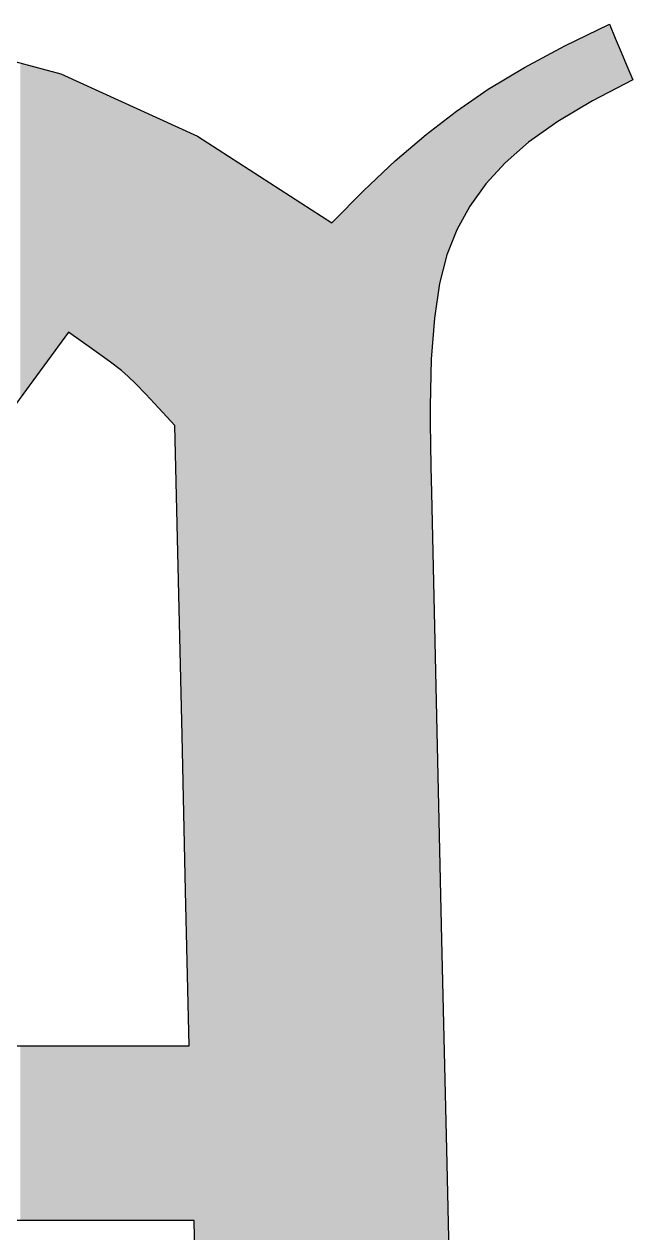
# Model space of a CAD drawing. Extents: x 71.7 to 141.5, y 142.1 to 180.9.
# Drawn here: x 136.24 to 141.2, y 171.03 to 180.89 of the extents above; entities that cross this region are included whole.
import ezdxf

# ---------------------------------------------------------------- set-up
doc = ezdxf.new("R2010")
doc.units = 0
doc.layers.add('SVG8', color=7, linetype='CONTINUOUS')

# ---------------------------------------------------------------- blocks, each defined once
blk = doc.blocks.new('*U6')
at = {"layer": 'SVG8', "color": 7}
for points in [[(140.9732, 180.3173), (140.8686, 180.8202), (140.9732, 180.8709)], [(141.0068, 180.3347), (140.9732, 180.8709), (141.0068, 180.8872)], [(140.9732, 180.3173), (140.9732, 180.8709), (141.0068, 180.3347)], [(141.0068, 180.3347), (141.0068, 180.8872), (141.0544, 180.3593)], [(141.0544, 180.3593), (141.0068, 180.8872), (141.0544, 180.7737)], [(140.7346, 180.183), (140.6438, 180.7111), (140.7346, 180.7552)], [(140.8686, 180.2632), (140.7346, 180.7552), (140.8686, 180.8202)], [(140.7346, 180.183), (140.7346, 180.7552), (140.8686, 180.2632)], [(140.8686, 180.2632), (140.8686, 180.8202), (140.9732, 180.3173)], [(141.0544, 180.3593), (141.0544, 180.7737), (141.085, 180.375)], [(141.085, 180.375), (141.0544, 180.7737), (141.085, 180.7009)], [(140.5857, 180.0939), (140.5352, 180.6529), (140.5857, 180.68)], [(140.6309, 180.121), (140.5857, 180.68), (140.6309, 180.7042)], [(140.5857, 180.0939), (140.5857, 180.68), (140.6309, 180.121)], [(140.6438, 180.1287), (140.6309, 180.7042), (140.6438, 180.7111)], [(140.6309, 180.121), (140.6309, 180.7042), (140.6438, 180.1287)], [(140.6438, 180.1287), (140.6438, 180.7111), (140.7346, 180.183)], [(141.085, 180.375), (141.085, 180.7009), (141.1021, 180.3839)], [(141.1021, 180.3839), (141.085, 180.7009), (141.1021, 180.6602)], [(141.1021, 180.3839), (141.1021, 180.6602), (141.1497, 180.4085)], [(141.1497, 180.4085), (141.1021, 180.6602), (141.1497, 180.5466)], [(136.207, 177.8403), (136.207, 180.57), (136.2717, 177.9286)], [(136.2717, 177.9286), (136.207, 180.57), (136.2717, 180.5527)], [(140.375, 179.9441), (140.3486, 180.5526), (140.375, 180.5668)], [(140.5352, 180.058), (140.375, 180.5668), (140.5352, 180.6529)], [(140.375, 179.9441), (140.375, 180.5668), (140.5352, 180.058)], [(140.5352, 180.058), (140.5352, 180.6529), (140.5857, 180.0939)], [(136.2717, 177.9286), (136.2717, 180.5527), (136.5132, 178.2581)], [(136.5132, 178.2581), (136.2717, 180.5527), (136.5132, 180.4881)], [(136.5132, 178.2581), (136.5132, 180.4881), (136.5365, 178.2899)], [(136.5365, 178.2899), (136.5132, 180.4881), (136.5365, 180.4819)], [(136.5365, 178.2899), (136.5365, 180.4819), (136.5996, 178.376)], [(136.5996, 178.376), (136.5365, 180.4819), (136.5996, 180.4532)], [(140.2622, 179.8495), (140.1768, 180.4514), (140.2622, 180.5028)], [(140.3148, 179.8957), (140.2622, 180.5028), (140.3148, 180.5345)], [(140.2622, 179.8495), (140.2622, 180.5028), (140.3148, 179.8957)], [(140.3486, 179.9253), (140.3148, 180.5345), (140.3486, 180.5526)], [(140.3148, 179.8957), (140.3148, 180.5345), (140.3486, 179.9253)], [(140.3486, 179.9253), (140.3486, 180.5526), (140.375, 179.9441)], [(141.1497, 180.4085), (141.1497, 180.5466), (141.1973, 180.4331)], [(136.5996, 178.376), (136.5996, 180.4532), (136.7087, 178.2989)], [(136.7087, 178.2989), (136.5996, 180.4532), (136.7087, 180.4036)], [(136.7087, 178.2989), (136.7087, 180.4036), (136.7871, 178.2436)], [(136.7871, 178.2436), (136.7087, 180.4036), (136.7871, 180.368)], [(136.7871, 178.2436), (136.7871, 180.368), (136.9308, 178.1393)], [(136.9308, 178.1393), (136.7871, 180.368), (136.9308, 180.3028)], [(140.0626, 179.6525), (140.0201, 180.3572), (140.0626, 180.3827)], [(140.1572, 179.7573), (140.0626, 180.3827), (140.1572, 180.4397)], [(140.0626, 179.6525), (140.0626, 180.3827), (140.1572, 179.7573)], [(140.1581, 179.7581), (140.1572, 180.4397), (140.1581, 180.4402)], [(140.1572, 179.7573), (140.1572, 180.4397), (140.1581, 179.7581)], [(140.1768, 179.7745), (140.1581, 180.4402), (140.1768, 180.4514)], [(140.1581, 179.7581), (140.1581, 180.4402), (140.1768, 179.7745)], [(140.1768, 179.7745), (140.1768, 180.4514), (140.2622, 179.8495)], [(136.9308, 178.1393), (136.9308, 180.3028), (137.0307, 178.0632)], [(137.0307, 178.0632), (136.9308, 180.3028), (137.0307, 180.2574)], [(139.9756, 179.5488), (139.8719, 180.2559), (139.9756, 180.3267)], [(140.0012, 179.5846), (139.9756, 180.3267), (140.0012, 180.3443)], [(139.9756, 179.5488), (139.9756, 180.3267), (140.0012, 179.5846)], [(140.0201, 179.6055), (140.0012, 180.3443), (140.0201, 180.3572)], [(140.0012, 179.5846), (140.0012, 180.3443), (140.0201, 179.6055)], [(140.0201, 179.6055), (140.0201, 180.3572), (140.0626, 179.6525)], [(137.0307, 178.0632), (137.0307, 180.2574), (137.0869, 178.0151)], [(137.0869, 178.0151), (137.0307, 180.2574), (137.0869, 180.2318)], [(137.0869, 178.0151), (137.0869, 180.2318), (137.0876, 178.0144)], [(137.0876, 178.0144), (137.0869, 180.2318), (137.0876, 180.2315)], [(137.0876, 178.0144), (137.0876, 180.2315), (137.147, 177.9571)], [(137.147, 177.9571), (137.0876, 180.2315), (137.147, 180.2046)], [(137.147, 177.9571), (137.147, 180.2046), (137.2303, 177.871)], [(137.2303, 177.871), (137.147, 180.2046), (137.2303, 180.1667)], [(137.2303, 177.871), (137.2303, 180.1667), (137.337, 177.7568)], [(137.337, 177.7568), (137.2303, 180.1667), (137.337, 180.1182)], [(139.7456, 179.1622), (139.7227, 180.1504), (139.7456, 180.1682)], [(139.7598, 179.1978), (139.7456, 180.1682), (139.7598, 180.1792)], [(139.7456, 179.1622), (139.7456, 180.1682), (139.7598, 179.1978)], [(139.7643, 179.2092), (139.7598, 180.1792), (139.7643, 180.1823)], [(139.7598, 179.1978), (139.7598, 180.1792), (139.7643, 179.2092)], [(139.7953, 179.2655), (139.7643, 180.1823), (139.7953, 180.2035)], [(139.7643, 179.2092), (139.7643, 180.1823), (139.7953, 179.2655)], [(139.8702, 179.4019), (139.7953, 180.2035), (139.8702, 180.2547)], [(139.7953, 179.2655), (139.7953, 180.2035), (139.8702, 179.4019)], [(139.8719, 179.4042), (139.8702, 180.2547), (139.8719, 180.2559)], [(139.8702, 179.4019), (139.8702, 180.2547), (139.8719, 179.4042)], [(139.8719, 179.4042), (139.8719, 180.2559), (139.9756, 179.5488)], [(137.337, 177.7568), (137.337, 180.1182), (137.4668, 177.6147)], [(137.4668, 177.6147), (137.337, 180.1182), (137.4668, 180.0593)], [(139.6235, 178.7739), (139.5981, 180.054), (139.6235, 180.0736)], [(139.6396, 178.8365), (139.6235, 180.0736), (139.6396, 180.0861)], [(139.6235, 178.7739), (139.6235, 180.0736), (139.6396, 178.8365)], [(139.6812, 178.9974), (139.6396, 180.0861), (139.6812, 180.1183)], [(139.6396, 178.8365), (139.6396, 180.0861), (139.6812, 178.9974)], [(139.6836, 179.0068), (139.6812, 180.1183), (139.6836, 180.1202)], [(139.6812, 178.9974), (139.6812, 180.1183), (139.6836, 179.0068)], [(139.7227, 179.1048), (139.6836, 180.1202), (139.7227, 180.1504)], [(139.6836, 179.0068), (139.6836, 180.1202), (139.7227, 179.1048)], [(139.7227, 179.1048), (139.7227, 180.1504), (139.7456, 179.1622)], [(137.4668, 177.6147), (137.4668, 180.0593), (137.4961, 176.3503)], [(137.4961, 176.3503), (137.4668, 180.0593), (137.4961, 180.046)], [(137.4961, 176.3503), (137.4961, 180.046), (137.5254, 175.0859)], [(137.5254, 175.0859), (137.4961, 180.046), (137.5254, 180.0326)], [(137.5254, 175.0859), (137.5254, 180.0326), (137.5547, 173.8215)], [(137.5547, 173.8215), (137.5254, 180.0326), (137.5547, 180.0193)], [(137.5547, 173.8215), (137.5547, 180.0193), (137.584, 172.5571)], [(137.584, 172.5571), (137.5547, 180.0193), (137.584, 180.006)], [(137.584, 171.1313), (137.584, 180.006), (137.623, 171.1313)], [(137.623, 171.1313), (137.584, 180.006), (137.623, 179.9883)], [(137.623, 171.1313), (137.623, 179.9883), (137.6328, 170.7198)], [(137.6328, 170.7198), (137.623, 179.9883), (137.6328, 179.9838)], [(137.6328, 170.7198), (137.6328, 179.9838), (137.6426, 170.3083)], [(137.6426, 170.3083), (137.6328, 179.9838), (137.6426, 179.9794)], [(137.6426, 170.3083), (137.6426, 179.9794), (137.6517, 169.9245)], [(137.6517, 169.9245), (137.6426, 179.9794), (137.6517, 179.9753)], [(137.6517, 169.9245), (137.6517, 179.9753), (137.6523, 169.8969)], [(137.6523, 169.8969), (137.6517, 179.9753), (137.6523, 179.9748)], [(137.6523, 169.8969), (137.6523, 179.9748), (137.6621, 169.4854)], [(137.6621, 169.4854), (137.6523, 179.9748), (137.6621, 179.9685)], [(137.6621, 168.7934), (137.6621, 179.9685), (137.6895, 168.3438)], [(137.6895, 168.3438), (137.6621, 179.9685), (137.6895, 179.9508)], [(139.5135, 166.4176), (139.4199, 179.908), (139.5135, 179.9884)], [(139.5469, 166.445), (139.5135, 179.9884), (139.5469, 180.0143)], [(139.5135, 166.4176), (139.5135, 179.9884), (139.5469, 166.445)], [(139.5474, 177.7972), (139.5469, 180.0143), (139.5474, 180.0147)], [(139.5469, 177.7715), (139.5469, 180.0143), (139.5474, 177.7972)], [(139.5492, 177.8771), (139.5474, 180.0147), (139.5492, 180.0161)], [(139.5474, 177.7972), (139.5474, 180.0147), (139.5492, 177.8771)], [(139.5522, 178.0153), (139.5492, 180.0161), (139.5522, 180.0184)], [(139.5492, 177.8771), (139.5492, 180.0161), (139.5522, 178.0153)], [(139.5553, 178.1563), (139.5522, 180.0184), (139.5553, 180.0208)], [(139.5522, 178.0153), (139.5522, 180.0184), (139.5553, 178.1563)], [(139.5566, 178.1735), (139.5553, 180.0208), (139.5566, 180.0218)], [(139.5553, 178.1563), (139.5553, 180.0208), (139.5566, 178.1735)], [(139.5713, 178.3656), (139.5566, 180.0218), (139.5713, 180.0332)], [(139.5566, 178.1735), (139.5566, 180.0218), (139.5713, 178.3656)], [(139.5808, 178.4904), (139.5713, 180.0332), (139.5808, 180.0406)], [(139.5713, 178.3656), (139.5713, 180.0332), (139.5808, 178.4904)], [(139.5981, 178.6055), (139.5808, 180.0406), (139.5981, 180.054)], [(139.5808, 178.4904), (139.5808, 180.0406), (139.5981, 178.6055)], [(139.5981, 178.6055), (139.5981, 180.054), (139.6235, 178.7739)], [(137.6895, 168.3438), (137.6895, 179.9508), (137.7629, 167.8231)], [(137.7629, 167.8231), (137.6895, 179.9508), (137.7629, 179.9032)], [(137.7629, 167.8231), (137.7629, 179.9032), (137.8726, 167.3916)], [(137.8726, 167.3916), (137.7629, 179.9032), (137.8726, 179.8321)], [(139.4199, 166.3408), (139.2686, 179.7779), (139.4199, 179.908)], [(139.4199, 166.3408), (139.4199, 179.908), (139.5135, 166.4176)], [(137.8726, 167.3916), (137.8726, 179.8321), (138.0186, 167.0493)], [(138.0186, 167.0493), (137.8726, 179.8321), (138.0186, 179.7375)], [(139.2625, 166.2115), (139.1172, 179.6359), (139.2625, 179.7726)], [(139.2686, 166.2166), (139.2625, 179.7726), (139.2686, 179.7779)], [(139.2625, 166.2115), (139.2625, 179.7726), (139.2686, 166.2166)], [(139.2686, 166.2166), (139.2686, 179.7779), (139.4199, 166.3408)], [(138.0186, 167.0493), (138.0186, 179.7375), (138.2097, 166.7662)], [(138.2097, 166.7662), (138.0186, 179.7375), (138.2097, 179.6137)], [(138.2097, 166.7662), (138.2097, 179.6137), (138.4565, 166.5122)], [(138.4565, 166.5122), (138.2097, 179.6137), (138.4565, 179.4537)], [(139.1172, 166.0923), (139.0067, 179.5319), (139.1172, 179.6359)], [(139.1172, 166.0923), (139.1172, 179.6359), (139.2625, 166.2115)], [(139.0067, 166.1525), (138.759, 179.2793), (139.0067, 179.5319)], [(139.0067, 166.1525), (139.0067, 179.5319), (139.1172, 166.0923)], [(138.4565, 166.5122), (138.4565, 179.4537), (138.7461, 166.2972)], [(138.7461, 166.2972), (138.4565, 179.4537), (138.7461, 179.2661)], [(138.759, 166.2876), (138.7461, 179.2661), (138.759, 179.2793)], [(138.759, 166.2876), (138.759, 179.2793), (139.0067, 166.1525)], [(138.7461, 166.2972), (138.7461, 179.2661), (138.759, 166.2876)], [(139.5469, 166.445), (139.5469, 177.7715), (139.5474, 166.4455)], [(139.5474, 166.4455), (139.5469, 177.7715), (139.5474, 177.6287)], [(139.5474, 166.4455), (139.5474, 177.6287), (139.5492, 166.4469)], [(139.5492, 166.4469), (139.5474, 177.6287), (139.5492, 177.4639)], [(139.5492, 166.4469), (139.5492, 177.4639), (139.5522, 166.4494)], [(139.5522, 166.4494), (139.5492, 177.4639), (139.5522, 177.2771)], [(139.5522, 166.4494), (139.5522, 177.2771), (139.5553, 166.452)], [(139.5553, 166.452), (139.5522, 177.2771), (139.5553, 177.1305)], [(139.5553, 166.452), (139.5553, 177.1305), (139.5566, 166.4531)], [(139.5566, 166.4531), (139.5553, 177.1305), (139.5566, 177.0684)], [(139.5566, 166.4531), (139.5566, 177.0684), (139.5713, 166.4651)], [(139.5713, 166.4651), (139.5566, 177.0684), (139.5713, 176.4247)], [(139.5713, 166.4651), (139.5713, 176.4247), (139.5808, 166.4729)], [(139.5808, 166.4729), (139.5713, 176.4247), (139.5808, 176.0064)], [(139.5808, 166.4729), (139.5808, 176.0064), (139.5981, 166.4871)], [(139.5981, 166.4871), (139.5808, 176.0064), (139.5981, 175.2448)], [(139.5981, 166.4871), (139.5981, 175.2448), (139.6235, 166.508)], [(139.6235, 166.508), (139.5981, 175.2448), (139.6235, 174.1305)], [(139.6235, 166.508), (139.6235, 174.1305), (139.6396, 166.5212)], [(139.6396, 166.5212), (139.6235, 174.1305), (139.6396, 173.4211)], [(139.6396, 166.5212), (139.6396, 173.4211), (139.6812, 166.5553)], [(139.6812, 166.5553), (139.6396, 173.4211), (139.6812, 171.5975)], [(136.207, 171.1313), (136.207, 172.5571), (136.2717, 171.1313)], [(136.2717, 171.1313), (136.207, 172.5571), (136.2717, 172.5571)], [(136.2717, 171.1313), (136.2717, 172.5571), (136.5132, 171.1313)], [(136.5132, 171.1313), (136.2717, 172.5571), (136.5132, 172.5571)], [(136.5132, 171.1313), (136.5132, 172.5571), (136.5365, 171.1313)], [(136.5365, 171.1313), (136.5132, 172.5571), (136.5365, 172.5571)], [(136.5365, 171.1313), (136.5365, 172.5571), (136.5996, 171.1313)], [(136.5996, 171.1313), (136.5365, 172.5571), (136.5996, 172.5571)], [(136.5996, 171.1313), (136.5996, 172.5571), (136.7087, 171.1313)], [(136.7087, 171.1313), (136.5996, 172.5571), (136.7087, 172.5571)], [(136.7087, 171.1313), (136.7087, 172.5571), (136.7871, 171.1313)], [(136.7871, 171.1313), (136.7087, 172.5571), (136.7871, 172.5571)], [(136.7871, 171.1313), (136.7871, 172.5571), (136.9308, 171.1313)], [(136.9308, 171.1313), (136.7871, 172.5571), (136.9308, 172.5571)], [(136.9308, 171.1313), (136.9308, 172.5571), (137.0307, 171.1313)], [(137.0307, 171.1313), (136.9308, 172.5571), (137.0307, 172.5571)], [(137.0307, 171.1313), (137.0307, 172.5571), (137.0869, 171.1313)], [(137.0869, 171.1313), (137.0307, 172.5571), (137.0869, 172.5571)], [(137.0869, 171.1313), (137.0869, 172.5571), (137.0876, 171.1313)], [(137.0876, 171.1313), (137.0869, 172.5571), (137.0876, 172.5571)], [(137.0876, 171.1313), (137.0876, 172.5571), (137.147, 171.1313)], [(137.147, 171.1313), (137.0876, 172.5571), (137.147, 172.5571)], [(137.147, 171.1313), (137.147, 172.5571), (137.2303, 171.1313)], [(137.2303, 171.1313), (137.147, 172.5571), (137.2303, 172.5571)], [(137.2303, 171.1313), (137.2303, 172.5571), (137.337, 171.1313)], [(137.337, 171.1313), (137.2303, 172.5571), (137.337, 172.5571)], [(137.337, 171.1313), (137.337, 172.5571), (137.4668, 171.1313)], [(137.4668, 171.1313), (137.337, 172.5571), (137.4668, 172.5571)], [(137.4668, 171.1313), (137.4668, 172.5571), (137.4961, 171.1313)], [(137.4961, 171.1313), (137.4668, 172.5571), (137.4961, 172.5571)], [(137.4961, 171.1313), (137.4961, 172.5571), (137.5254, 171.1313)], [(137.5254, 171.1313), (137.4961, 172.5571), (137.5254, 172.5571)], [(137.5254, 171.1313), (137.5254, 172.5571), (137.5547, 171.1313)], [(137.5547, 171.1313), (137.5254, 172.5571), (137.5547, 172.5571)], [(137.5547, 171.1313), (137.5547, 172.5571), (137.584, 171.1313)], [(137.584, 171.1313), (137.5547, 172.5571), (137.584, 172.5571)], [(139.6812, 166.5553), (139.6812, 171.5975), (139.6836, 166.5573)], [(139.6836, 166.5573), (139.6812, 171.5975), (139.6836, 171.4903)], [(139.6836, 166.5573), (139.6836, 171.4903), (139.7227, 166.5894)], [(139.7227, 166.5894), (139.6836, 171.4903), (139.7227, 169.7739)]]:
    blk.add_solid(points, dxfattribs=at)
blk = doc.blocks.new('BLOCK_2')
at = {"layer": 'SVG8'}
for points in [[(141.0068, 180.8872), (141.0544, 180.7737), (141.1021, 180.6602), (141.1497, 180.5466), (141.1973, 180.4331), (140.8686, 180.2632), (140.5857, 180.0939), (140.3486, 179.9253), (140.1572, 179.7573), (140.0012, 179.5846), (139.8702, 179.4019), (139.7643, 179.2092), (139.6836, 179.0068), (139.6235, 178.7739), (139.5808, 178.4904), (139.5553, 178.1563), (139.5469, 177.7715), (139.5474, 177.6287), (139.5492, 177.4639), (139.5522, 177.2771), (139.5566, 177.0684), (139.5981, 175.2448), (139.6396, 173.4211), (139.6812, 171.5975), (139.7227, 169.7739)], [(135.4006, 180.7859), (136.5365, 180.4819), (137.6517, 179.9753), (138.7461, 179.2661), (139.0067, 179.5319), (139.2625, 179.7726), (139.5135, 179.9884), (139.7598, 180.1792), (140.0201, 180.3572), (140.3148, 180.5345), (140.6438, 180.7111), (141.0068, 180.8872), (141.0068, 180.8872)], [(137.4668, 177.6147), (137.337, 177.7568), (137.2303, 177.871), (137.147, 177.9571), (137.0869, 178.0151), (137.0307, 178.0632), (136.9308, 178.1393), (136.7871, 178.2436), (136.5996, 178.376), (135.5334, 176.9213), (134.4673, 175.4666), (133.4011, 174.0118), (132.335, 172.5571), (133.6472, 172.5571), (134.9595, 172.5571), (136.2717, 172.5571), (137.584, 172.5571), (137.5547, 173.8215), (137.5254, 175.0859), (137.4961, 176.3503), (137.4668, 177.6147), (137.4668, 177.6147)], [(131.291, 171.1313), (131.0688, 170.8284), (130.8467, 170.5254), (130.6245, 170.2224), (130.4023, 169.9194), (131.6428, 169.3846), (132.8833, 168.8499), (134.1238, 168.3151), (135.3643, 167.7803), (135.9387, 168.2065), (136.5132, 168.6328), (137.0876, 169.0591), (137.6621, 169.4854), (137.6523, 169.8969), (137.6426, 170.3083), (137.6328, 170.7198), (137.623, 171.1313), (136.04, 171.1313), (134.457, 171.1313), (132.874, 171.1313), (131.291, 171.1313), (131.291, 171.1313)]]:
    blk.add_lwpolyline(points, dxfattribs=at)
at = {"layer": 'SVG8', "color": 7}
blk.add_blockref('*U6', (0, 0), dxfattribs=at)

msp = doc.modelspace()

# ---------------------------------------------------------------- block references
at = {"layer": 'SVG8'}
msp.add_blockref('BLOCK_2', (0, 0), dxfattribs=at)

doc.saveas('drawing.dxf')
